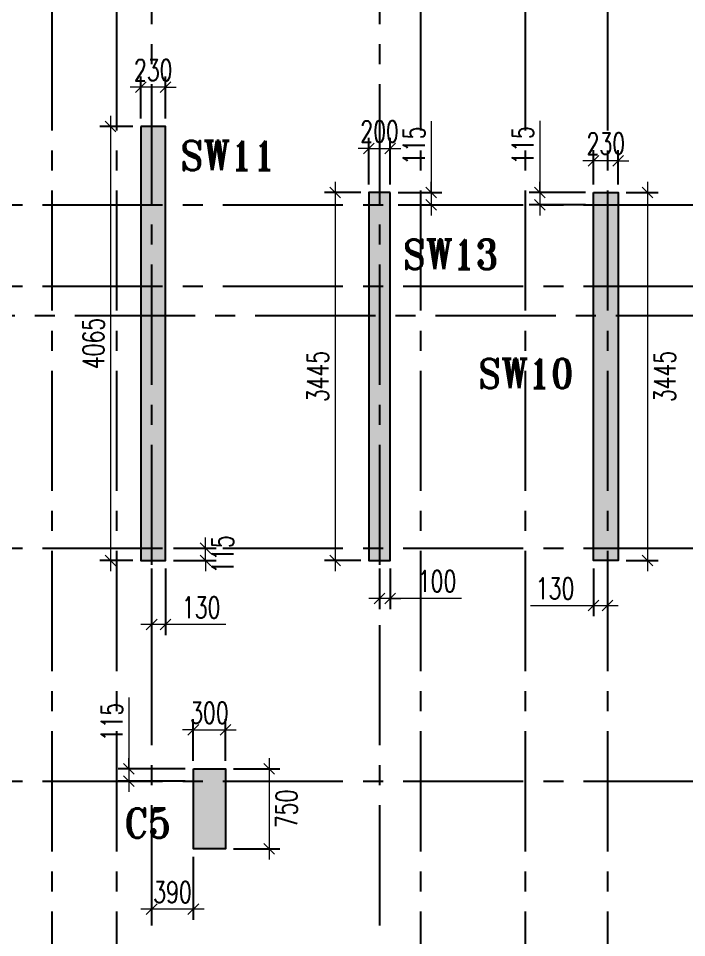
# Model space of a CAD drawing. Header units: millimetres. Extents: x 1363246 to 1691641, y -112430 to 78417.
# Drawn here: x 1422719 to 1428971, y -26479 to -17873 of the extents above; entities that cross this region are included whole.
import ezdxf

# ---------------------------------------------------------------- set-up
doc = ezdxf.new("R2010")
doc.units = ezdxf.units.MM
doc.header["$LTSCALE"] = 500
doc.header["$MEASUREMENT"] = 0
doc.header["$PDMODE"] = 34
for name, pattern in [('CONTINOUS', [0]), ('DASHDOT', [1, 0.5, -0.25, 0, -0.25]), ('Site$0$CENTER2', [1.125, 0.75, -0.125, 0.125, -0.125])]:
    doc.linetypes.add(name, pattern=pattern)
doc.layers.get('Defpoints').update_dxf_attribs({"lineweight": 0})
for name, color, linetype, lineweight in [('COL. NO.', 1, 'DASHDOT', 15), ('CUT OUT', 1, 'Continuous', 13), ('dim-M', 1, 'Continuous', 15), ('TOWER COL HATCH', 253, 'Continuous', 20)]:
    doc.layers.add(name, color=color, linetype=linetype, lineweight=lineweight)
for name, color, linetype in [('GLASS', 5, 'Continuous'), ('GRID', 7, 'Continuous'), ('TOWER AREA COLUMN.', 6, 'Continuous')]:
    doc.layers.add(name, color=color, linetype=linetype)
doc.styles.add('2MM', font='romans.shx', dxfattribs={"width": 0.7})
doc.styles.add('ROMANT', font='romant__.ttf', dxfattribs={"width": 0.9, "height": 600})
doc.dimstyles.new('RAJESH', dxfattribs={"dimtxt": 200, "dimasz": 180, "dimexe": 100, "dimexo": 250, "dimgap": 50, "dimtad": 2, "dimdec": 0, "dimzin": 1, "dimdsep": 46, "dimtxsty": '2MM', "dimblk": 'OBLIQUE', "dimcen": 0, "dimdle": 100, "dimclrd": 1, "dimclre": 1, "dimclrt": 3, "dimadec": 0, "dimazin": 0, "dimtfac": 1, "dimtdec": 0, "dimtix": 1, "dimtmove": 2, "dimatfit": 3, "dimfxl": 0, "dimtolj": 1, "dimlwd": -1, "dimarcsym": 0})

# ---------------------------------------------------------------- blocks, each defined once
blk = doc.blocks.new('EEE')
at = {"layer": 'GRID', "color": 16, "linetype": 'Site$0$CENTER2', "ltscale": 3}
for points in [[(1423030.6, 258923.2), (1423030.6, 223711.9)], [(1423635.6, 258923.2), (1423635.6, 223711.9)], [(1424487.3, 258923.2), (1423965.6, 258229.8), (1423965.6, 223711.9)], [(1425576.4, 258923.2), (1426098.1, 258229.8), (1426098.1, 223711.9)], [(1426480.6, 258923.2), (1426480.6, 223711.9)], [(1427460.6, 258923.2), (1427460.6, 223711.9)], [(1428230.6, 258923.2), (1428230.6, 223711.9)], [(1363880.9, 238538.8), (1442964.5, 238538.8)], [(1363880.9, 237778.8), (1442964.5, 237778.8)], [(1363880.9, 236875.5), (1364185.2, 237504), (1442964.5, 237504)], [(1363880.9, 235324.1), (1442964.5, 235324.1)], [(1363880.9, 233143.8), (1442964.5, 233143.8)]]:
    blk.add_lwpolyline(points, dxfattribs=at)
blk = doc.blocks.new('3tgra')
at = {"layer": 'TOWER COL HATCH'}
h = blk.add_hatch(color=253, dxfattribs=at)
h.dxf.hatch_style = 1
h.paths.add_polyline_path([(1383875.6, 78731.7), (1383875.6, 74666.6), (1383645.6, 74666.6), (1383645.6, 77881.7), (1383645.6, 78111.7), (1383645.6, 78731.7)])
h = blk.add_hatch(color=253, dxfattribs=at)
h.dxf.hatch_style = 1
h.paths.add_polyline_path([(1379640.6, 78111.7), (1379410.6, 78111.7), (1379410.6, 74666.6), (1379640.6, 74666.6), (1379640.6, 77881.7)])
h = blk.add_hatch(color=253, dxfattribs=at)
h.dxf.hatch_style = 1
h.paths.add_polyline_path([(1381543.1, 78111.7), (1381743.1, 78111.7), (1381743.1, 77881.7), (1381743.1, 74666.6), (1381543.1, 74666.6), (1381543.1, 77881.7)])
h = blk.add_hatch(color=253, dxfattribs=at)
h.dxf.hatch_style = 1
h.paths.add_polyline_path([(1383385.7, 72716.8), (1383085.7, 72716.8), (1383085.7, 71966.8), (1383385.7, 71966.8)])
at = {"layer": 'TOWER AREA COLUMN.', "color": 4}
for points in [[(1383875.6, 78731.7), (1383875.6, 74666.6), (1383645.6, 74666.6), (1383645.6, 77881.7), (1383645.6, 77881.7), (1383645.6, 78111.7), (1383645.6, 78111.7), (1383645.6, 78731.7), (1383875.6, 78731.7)], [(1379640.6, 78111.7), (1379410.6, 78111.7), (1379410.6, 74666.6), (1379640.6, 74666.6), (1379640.6, 77881.7), (1379640.6, 77881.7), (1379640.6, 78111.7)], [(1381543.1, 78111.7), (1381743.1, 78111.7), (1381743.1, 77881.7), (1381743.1, 77881.7), (1381743.1, 74666.6), (1381543.1, 74666.6), (1381543.1, 77881.7), (1381543.1, 77881.7), (1381543.1, 78111.7)]]:
    blk.add_lwpolyline(points, dxfattribs=at)
blk.add_lwpolyline([(1383385.7, 72716.8), (1383085.7, 72716.8), (1383085.7, 71966.8), (1383385.7, 71966.8)], close=True, dxfattribs=at)
blk = doc.blocks.new('_Oblique')
at = {"color": 0, "linetype": 'ByBlock', "lineweight": -2}
blk.add_line((-0.5, -0.5), (0.5, 0.5), dxfattribs=at)
blk = doc.blocks.new('*D670')
at = {"layer": 'Defpoints', "color": 0, "ltscale": 100, "transparency": 16777216}
for p in [(1428100.6, -19205.8), (1428100.6, -19503.8), (1428330.6, -19503.8)]:
    blk.add_point(p, dxfattribs=at)
at = {"layer": 'dim-M', "color": 1, "lineweight": -2, "ltscale": 100, "transparency": 16777216}
for p, q in [((1428100.6, -19428.8), (1428100.6, -19105.8)), ((1428330.6, -19428.8), (1428330.6, -19105.8))]:
    blk.add_line(p, q, dxfattribs=at)
at = {"layer": 'dim-M', "color": 1, "ltscale": 100, "transparency": 16777216}
for p, q in [((1428100.6, -19205.8), (1428000.6, -19205.8)), ((1428330.6, -19205.8), (1428100.6, -19205.8)), ((1428330.6, -19205.8), (1428430.6, -19205.8))]:
    blk.add_line(p, q, dxfattribs=at)
at = {"layer": 'dim-M', "color": 1, "ltscale": 100, "transparency": 16777216, "xscale": 100, "yscale": 100, "zscale": 100}
blk.add_blockref('_Oblique', (1428100.6, -19205.8), dxfattribs=at)
at = {"layer": 'dim-M', "color": 1, "ltscale": 100, "transparency": 16777216, "xscale": 100, "yscale": 100, "zscale": 100, "rotation": 180}
blk.add_blockref('_Oblique', (1428330.6, -19205.8), dxfattribs=at)
at = {"layer": 'dim-M', "color": 3, "ltscale": 100, "transparency": 16777216, "insert": (1428215.6, -19045.8), "char_height": 200, "attachment_point": 5, "style": '2MM'}
blk.add_mtext('\\A1;230', dxfattribs=at)
blk = doc.blocks.new('*D671')
at = {"layer": 'Defpoints', "color": 0, "ltscale": 100, "transparency": 16777216}
for p in [(1428330.6, -19503.8), (1428330.6, -22948.9), (1428606.5, -22948.9)]:
    blk.add_point(p, dxfattribs=at)
at = {"layer": 'dim-M', "color": 1, "ltscale": 100, "transparency": 16777216}
blk.add_line((1428606.5, -19403.8), (1428606.5, -23048.9), dxfattribs=at)
at = {"layer": 'dim-M', "color": 1, "lineweight": -2, "ltscale": 100, "transparency": 16777216}
for p, q in [((1428405.6, -19503.8), (1428706.5, -19503.8)), ((1428405.6, -22948.9), (1428706.5, -22948.9))]:
    blk.add_line(p, q, dxfattribs=at)
at = {"layer": 'dim-M', "color": 1, "ltscale": 100, "transparency": 16777216, "xscale": 100, "yscale": 100, "zscale": 100}
for p, rotation in [((1428606.5, -19503.8), 90), ((1428606.5, -22948.9), 270)]:
    blk.add_blockref('_Oblique', p, dxfattribs=dict(at, rotation=rotation))
at = {"layer": 'dim-M', "color": 3, "ltscale": 100, "transparency": 16777216, "insert": (1428766.5, -21226.3), "char_height": 200, "attachment_point": 5, "rotation": 90, "style": '2MM'}
blk.add_mtext('\\A1;3445', dxfattribs=at)
blk = doc.blocks.new('*D672')
at = {"layer": 'Defpoints', "color": 0, "ltscale": 100, "transparency": 16777216}
for p in [(1428100.6, -19503.8), (1427598.5, -19618.8), (1428100.6, -19618.8)]:
    blk.add_point(p, dxfattribs=at)
at = {"layer": 'dim-M', "color": 1, "ltscale": 100, "transparency": 16777216}
for p, q in [((1427598.5, -18833.2), (1427598.5, -19503.8)), ((1427598.5, -19503.8), (1427598.5, -19403.8)), ((1427598.5, -19503.8), (1427598.5, -19618.8)), ((1427598.5, -19503.8), (1427598.5, -19618.8)), ((1427598.5, -19618.8), (1427598.5, -19718.8))]:
    blk.add_line(p, q, dxfattribs=at)
at = {"layer": 'dim-M', "color": 1, "lineweight": -2, "ltscale": 100, "transparency": 16777216}
for p, q in [((1428025.6, -19503.8), (1427498.5, -19503.8)), ((1428025.6, -19618.8), (1427498.5, -19618.8))]:
    blk.add_line(p, q, dxfattribs=at)
at = {"layer": 'dim-M', "color": 1, "ltscale": 100, "transparency": 16777216, "xscale": 100, "yscale": 100, "zscale": 100}
for p, rotation in [((1427598.5, -19503.8), 270), ((1427598.5, -19618.8), 90)]:
    blk.add_blockref('_Oblique', p, dxfattribs=dict(at, rotation=rotation))
at = {"layer": 'dim-M', "color": 3, "ltscale": 100, "transparency": 16777216, "insert": (1427438.5, -19063.2), "char_height": 200, "attachment_point": 5, "rotation": 90, "style": '2MM'}
blk.add_mtext('\\A1;115', dxfattribs=at)
blk = doc.blocks.new('*D673')
at = {"layer": 'Defpoints', "color": 0, "ltscale": 100, "transparency": 16777216}
for p in [(1428100.6, -22948.9), (1428230.6, -22948.9), (1428230.6, -23370.7)]:
    blk.add_point(p, dxfattribs=at)
at = {"layer": 'dim-M', "color": 1, "lineweight": -2, "ltscale": 100, "transparency": 16777216}
for p, q in [((1428100.6, -23023.9), (1428100.6, -23470.7)), ((1428230.6, -23023.9), (1428230.6, -23470.7))]:
    blk.add_line(p, q, dxfattribs=at)
at = {"layer": 'dim-M', "color": 1, "ltscale": 100, "transparency": 16777216}
for p, q in [((1427510.1, -23370.7), (1428100.6, -23370.7)), ((1428000.6, -23370.7), (1428330.6, -23370.7))]:
    blk.add_line(p, q, dxfattribs=at)
at = {"layer": 'dim-M', "color": 1, "ltscale": 100, "transparency": 16777216, "xscale": 100, "yscale": 100, "zscale": 100, "rotation": 180}
blk.add_blockref('_Oblique', (1428100.6, -23370.7), dxfattribs=at)
at = {"layer": 'dim-M', "color": 1, "ltscale": 100, "transparency": 16777216, "xscale": 100, "yscale": 100, "zscale": 100}
blk.add_blockref('_Oblique', (1428230.6, -23370.7), dxfattribs=at)
at = {"layer": 'dim-M', "color": 3, "ltscale": 100, "transparency": 16777216, "insert": (1427740.1, -23210.7), "char_height": 200, "attachment_point": 5, "style": '2MM'}
blk.add_mtext('\\A1;130', dxfattribs=at)
blk = doc.blocks.new('*D674')
at = {"layer": 'Defpoints', "color": 0, "ltscale": 100, "transparency": 16777216}
for p in [(1426198.1, -19091), (1425998.1, -19503.8), (1426198.1, -19503.8)]:
    blk.add_point(p, dxfattribs=at)
at = {"layer": 'dim-M', "color": 1, "lineweight": -2, "ltscale": 100, "transparency": 16777216}
for p, q in [((1425998.1, -19428.8), (1425998.1, -18991)), ((1426198.1, -19428.8), (1426198.1, -18991))]:
    blk.add_line(p, q, dxfattribs=at)
at = {"layer": 'dim-M', "color": 1, "ltscale": 100, "transparency": 16777216}
for p, q in [((1425998.1, -19091), (1425898.1, -19091)), ((1425998.1, -19091), (1426198.1, -19091)), ((1426198.1, -19091), (1426298.1, -19091))]:
    blk.add_line(p, q, dxfattribs=at)
at = {"layer": 'dim-M', "color": 1, "ltscale": 100, "transparency": 16777216, "xscale": 100, "yscale": 100, "zscale": 100}
blk.add_blockref('_Oblique', (1425998.1, -19091), dxfattribs=at)
at = {"layer": 'dim-M', "color": 1, "ltscale": 100, "transparency": 16777216, "xscale": 100, "yscale": 100, "zscale": 100, "rotation": 180}
blk.add_blockref('_Oblique', (1426198.1, -19091), dxfattribs=at)
at = {"layer": 'dim-M', "color": 3, "ltscale": 100, "transparency": 16777216, "insert": (1426098.1, -18931), "char_height": 200, "attachment_point": 5, "style": '2MM'}
blk.add_mtext('\\A1;200', dxfattribs=at)
blk = doc.blocks.new('*D675')
at = {"layer": 'Defpoints', "color": 0, "ltscale": 100, "transparency": 16777216}
for p in [(1426198.1, -19503.8), (1426198.1, -19618.8), (1426580.6, -19618.8)]:
    blk.add_point(p, dxfattribs=at)
at = {"layer": 'dim-M', "color": 1, "ltscale": 100, "transparency": 16777216}
for p, q in [((1426580.6, -18834.6), (1426580.6, -19503.8)), ((1426580.6, -19503.8), (1426580.6, -19403.8)), ((1426580.6, -19503.8), (1426580.6, -19618.8)), ((1426580.6, -19503.8), (1426580.6, -19618.8)), ((1426580.6, -19618.8), (1426580.6, -19718.8))]:
    blk.add_line(p, q, dxfattribs=at)
at = {"layer": 'dim-M', "color": 1, "lineweight": -2, "ltscale": 100, "transparency": 16777216}
for p, q in [((1426273.1, -19503.8), (1426680.6, -19503.8)), ((1426273.1, -19618.8), (1426680.6, -19618.8))]:
    blk.add_line(p, q, dxfattribs=at)
at = {"layer": 'dim-M', "color": 1, "ltscale": 100, "transparency": 16777216, "xscale": 100, "yscale": 100, "zscale": 100}
for p, rotation in [((1426580.6, -19503.8), 270), ((1426580.6, -19618.8), 90)]:
    blk.add_blockref('_Oblique', p, dxfattribs=dict(at, rotation=rotation))
at = {"layer": 'dim-M', "color": 3, "ltscale": 100, "transparency": 16777216, "insert": (1426420.6, -19064.6), "char_height": 200, "attachment_point": 5, "rotation": 90, "style": '2MM'}
blk.add_mtext('\\A1;115', dxfattribs=at)
blk = doc.blocks.new('*D676')
at = {"layer": 'Defpoints', "color": 0, "ltscale": 100, "transparency": 16777216}
for p in [(1425998.1, -19503.8), (1425681.5, -22948.9), (1425998.1, -22948.9)]:
    blk.add_point(p, dxfattribs=at)
at = {"layer": 'dim-M', "color": 1, "ltscale": 100, "transparency": 16777216}
blk.add_line((1425681.5, -19403.8), (1425681.5, -23048.9), dxfattribs=at)
at = {"layer": 'dim-M', "color": 1, "lineweight": -2, "ltscale": 100, "transparency": 16777216}
for p, q in [((1425923.1, -19503.8), (1425581.5, -19503.8)), ((1425923.1, -22948.9), (1425581.5, -22948.9))]:
    blk.add_line(p, q, dxfattribs=at)
at = {"layer": 'dim-M', "color": 1, "ltscale": 100, "transparency": 16777216, "xscale": 100, "yscale": 100, "zscale": 100}
for p, rotation in [((1425681.5, -19503.8), 90), ((1425681.5, -22948.9), 270)]:
    blk.add_blockref('_Oblique', p, dxfattribs=dict(at, rotation=rotation))
at = {"layer": 'dim-M', "color": 3, "ltscale": 100, "transparency": 16777216, "insert": (1425521.5, -21226.3), "char_height": 200, "attachment_point": 5, "rotation": 90, "style": '2MM'}
blk.add_mtext('\\A1;3445', dxfattribs=at)
blk = doc.blocks.new('*D677')
at = {"layer": 'Defpoints', "color": 0, "ltscale": 100, "transparency": 16777216}
for p in [(1426098.1, -22948.9), (1426198.1, -22948.9), (1426098.1, -23302.8)]:
    blk.add_point(p, dxfattribs=at)
at = {"layer": 'dim-M', "color": 1, "lineweight": -2, "ltscale": 100, "transparency": 16777216}
for p, q in [((1426098.1, -23023.9), (1426098.1, -23402.8)), ((1426198.1, -23023.9), (1426198.1, -23402.8))]:
    blk.add_line(p, q, dxfattribs=at)
at = {"layer": 'dim-M', "color": 1, "ltscale": 100, "transparency": 16777216}
for p, q in [((1426098.1, -23302.8), (1425998.1, -23302.8)), ((1426198.1, -23302.8), (1426098.1, -23302.8)), ((1426198.1, -23302.8), (1426098.1, -23302.8)), ((1426198.1, -23302.8), (1426298.1, -23302.8)), ((1426866.3, -23302.8), (1426198.1, -23302.8))]:
    blk.add_line(p, q, dxfattribs=at)
at = {"layer": 'dim-M', "color": 1, "ltscale": 100, "transparency": 16777216, "xscale": 100, "yscale": 100, "zscale": 100}
blk.add_blockref('_Oblique', (1426098.1, -23302.8), dxfattribs=at)
at = {"layer": 'dim-M', "color": 1, "ltscale": 100, "transparency": 16777216, "xscale": 100, "yscale": 100, "zscale": 100, "rotation": 180}
blk.add_blockref('_Oblique', (1426198.1, -23302.8), dxfattribs=at)
at = {"layer": 'dim-M', "color": 3, "ltscale": 100, "transparency": 16777216, "insert": (1426636.3, -23142.8), "char_height": 200, "attachment_point": 5, "style": '2MM'}
blk.add_mtext('\\A1;100', dxfattribs=at)
blk = doc.blocks.new('*D678')
at = {"layer": 'Defpoints', "color": 0, "ltscale": 100, "transparency": 16777216}
for p in [(1423865.6, -18517), (1423865.6, -18883.8), (1424095.6, -18883.8)]:
    blk.add_point(p, dxfattribs=at)
at = {"layer": 'dim-M', "color": 1, "lineweight": -2, "ltscale": 100, "transparency": 16777216}
for p, q in [((1423865.6, -18808.8), (1423865.6, -18417)), ((1424095.6, -18808.8), (1424095.6, -18417))]:
    blk.add_line(p, q, dxfattribs=at)
at = {"layer": 'dim-M', "color": 1, "ltscale": 100, "transparency": 16777216}
for p, q in [((1423865.6, -18517), (1423765.6, -18517)), ((1424095.6, -18517), (1423865.6, -18517)), ((1424095.6, -18517), (1424195.6, -18517))]:
    blk.add_line(p, q, dxfattribs=at)
at = {"layer": 'dim-M', "color": 1, "ltscale": 100, "transparency": 16777216, "xscale": 100, "yscale": 100, "zscale": 100}
blk.add_blockref('_Oblique', (1423865.6, -18517), dxfattribs=at)
at = {"layer": 'dim-M', "color": 1, "ltscale": 100, "transparency": 16777216, "xscale": 100, "yscale": 100, "zscale": 100, "rotation": 180}
blk.add_blockref('_Oblique', (1424095.6, -18517), dxfattribs=at)
at = {"layer": 'dim-M', "color": 3, "ltscale": 100, "transparency": 16777216, "insert": (1423980.6, -18357), "char_height": 200, "attachment_point": 5, "style": '2MM'}
blk.add_mtext('\\A1;230', dxfattribs=at)
blk = doc.blocks.new('*D679')
at = {"layer": 'Defpoints', "color": 0, "ltscale": 100, "transparency": 16777216}
for p in [(1423865.6, -18883.8), (1423581.1, -22948.9), (1423865.6, -22948.9)]:
    blk.add_point(p, dxfattribs=at)
at = {"layer": 'dim-M', "color": 1, "ltscale": 100, "transparency": 16777216}
blk.add_line((1423581.1, -18783.8), (1423581.1, -23048.9), dxfattribs=at)
at = {"layer": 'dim-M', "color": 1, "lineweight": -2, "ltscale": 100, "transparency": 16777216}
for p, q in [((1423790.6, -18883.8), (1423481.1, -18883.8)), ((1423790.6, -22948.9), (1423481.1, -22948.9))]:
    blk.add_line(p, q, dxfattribs=at)
at = {"layer": 'dim-M', "color": 1, "ltscale": 100, "transparency": 16777216, "xscale": 100, "yscale": 100, "zscale": 100}
for p, rotation in [((1423581.1, -18883.8), 90), ((1423581.1, -22948.9), 270)]:
    blk.add_blockref('_Oblique', p, dxfattribs=dict(at, rotation=rotation))
at = {"layer": 'dim-M', "color": 3, "ltscale": 100, "transparency": 16777216, "insert": (1423421.1, -20916.3), "char_height": 200, "attachment_point": 5, "rotation": 90, "style": '2MM'}
blk.add_mtext('\\A1;4065', dxfattribs=at)
blk = doc.blocks.new('*D680')
at = {"layer": 'Defpoints', "color": 0, "ltscale": 100, "transparency": 16777216}
for p in [(1424095.6, -22833.5), (1424470.2, -22833.5), (1424095.6, -22948.9)]:
    blk.add_point(p, dxfattribs=at)
at = {"layer": 'dim-M', "color": 1, "ltscale": 100, "transparency": 16777216}
for p, q in [((1424470.2, -22833.5), (1424470.2, -22733.5)), ((1424470.2, -22948.9), (1424470.2, -22833.5)), ((1424470.2, -22948.9), (1424470.2, -23048.9))]:
    blk.add_line(p, q, dxfattribs=at)
at = {"layer": 'dim-M', "color": 1, "lineweight": -2, "ltscale": 100, "transparency": 16777216}
for p, q in [((1424170.6, -22833.5), (1424570.2, -22833.5)), ((1424170.6, -22948.9), (1424570.2, -22948.9))]:
    blk.add_line(p, q, dxfattribs=at)
at = {"layer": 'dim-M', "color": 1, "ltscale": 100, "transparency": 16777216, "xscale": 100, "yscale": 100, "zscale": 100}
for p, rotation in [((1424470.2, -22833.5), 270), ((1424470.2, -22948.9), 90)]:
    blk.add_blockref('_Oblique', p, dxfattribs=dict(at, rotation=rotation))
at = {"layer": 'dim-M', "color": 3, "ltscale": 100, "transparency": 16777216, "insert": (1424630.2, -22891.2), "char_height": 200, "attachment_point": 5, "rotation": 90, "style": '2MM'}
blk.add_mtext('\\A1;115', dxfattribs=at)
blk = doc.blocks.new('*D681')
at = {"layer": 'Defpoints', "color": 0, "ltscale": 100, "transparency": 16777216}
for p in [(1423965.6, -22948.9), (1424095.6, -22948.9), (1423965.6, -23549)]:
    blk.add_point(p, dxfattribs=at)
at = {"layer": 'dim-M', "color": 1, "lineweight": -2, "ltscale": 100, "transparency": 16777216}
for p, q in [((1423965.6, -23023.9), (1423965.6, -23649)), ((1424095.6, -23023.9), (1424095.6, -23649))]:
    blk.add_line(p, q, dxfattribs=at)
at = {"layer": 'dim-M', "color": 1, "ltscale": 100, "transparency": 16777216}
for p, q in [((1424195.6, -23549), (1423865.6, -23549)), ((1424658.8, -23549), (1424095.6, -23549))]:
    blk.add_line(p, q, dxfattribs=at)
at = {"layer": 'dim-M', "color": 1, "ltscale": 100, "transparency": 16777216, "xscale": 100, "yscale": 100, "zscale": 100, "rotation": 180}
blk.add_blockref('_Oblique', (1423965.6, -23549), dxfattribs=at)
at = {"layer": 'dim-M', "color": 1, "ltscale": 100, "transparency": 16777216, "xscale": 100, "yscale": 100, "zscale": 100}
blk.add_blockref('_Oblique', (1424095.6, -23549), dxfattribs=at)
at = {"layer": 'dim-M', "color": 3, "ltscale": 100, "transparency": 16777216, "insert": (1424428.8, -23389), "char_height": 200, "attachment_point": 5, "style": '2MM'}
blk.add_mtext('\\A1;130', dxfattribs=at)
blk = doc.blocks.new('*D748')
at = {"layer": 'Defpoints', "color": 0, "ltscale": 100, "transparency": 16777216}
for p in [(1424655.5, -24534.4), (1424355.5, -24898.7), (1424655.5, -24898.7)]:
    blk.add_point(p, dxfattribs=at)
at = {"layer": 'dim-M', "color": 1, "lineweight": -2, "ltscale": 100, "transparency": 16777216}
for p, q in [((1424355.5, -24823.7), (1424355.5, -24434.4)), ((1424655.5, -24823.7), (1424655.5, -24434.4))]:
    blk.add_line(p, q, dxfattribs=at)
at = {"layer": 'dim-M', "color": 1, "ltscale": 100, "transparency": 16777216}
for p, q in [((1424355.5, -24534.4), (1424255.5, -24534.4)), ((1424355.5, -24534.4), (1424655.5, -24534.4)), ((1424655.5, -24534.4), (1424755.5, -24534.4))]:
    blk.add_line(p, q, dxfattribs=at)
at = {"layer": 'dim-M', "color": 1, "ltscale": 100, "transparency": 16777216, "xscale": 100, "yscale": 100, "zscale": 100}
blk.add_blockref('_Oblique', (1424355.5, -24534.4), dxfattribs=at)
at = {"layer": 'dim-M', "color": 1, "ltscale": 100, "transparency": 16777216, "xscale": 100, "yscale": 100, "zscale": 100, "rotation": 180}
blk.add_blockref('_Oblique', (1424655.5, -24534.4), dxfattribs=at)
at = {"layer": 'dim-M', "color": 3, "ltscale": 100, "transparency": 16777216, "insert": (1424505.5, -24374.4), "char_height": 200, "attachment_point": 5, "style": '2MM'}
blk.add_mtext('\\A1;300', dxfattribs=at)
blk = doc.blocks.new('*D749')
at = {"layer": 'Defpoints', "color": 0, "ltscale": 100, "transparency": 16777216}
for p in [(1424655.5, -24898.7), (1424655.5, -25648.7), (1425066.3, -25648.7)]:
    blk.add_point(p, dxfattribs=at)
at = {"layer": 'dim-M', "color": 1, "ltscale": 100, "transparency": 16777216}
blk.add_line((1425066.3, -24798.7), (1425066.3, -25748.7), dxfattribs=at)
at = {"layer": 'dim-M', "color": 1, "lineweight": -2, "ltscale": 100, "transparency": 16777216}
for p, q in [((1424730.5, -24898.7), (1425166.3, -24898.7)), ((1424730.5, -25648.7), (1425166.3, -25648.7))]:
    blk.add_line(p, q, dxfattribs=at)
at = {"layer": 'dim-M', "color": 1, "ltscale": 100, "transparency": 16777216, "xscale": 100, "yscale": 100, "zscale": 100}
for p, rotation in [((1425066.3, -24898.7), 90), ((1425066.3, -25648.7), 270)]:
    blk.add_blockref('_Oblique', p, dxfattribs=dict(at, rotation=rotation))
at = {"layer": 'dim-M', "color": 3, "ltscale": 100, "transparency": 16777216, "insert": (1425226.3, -25273.7), "char_height": 200, "attachment_point": 5, "rotation": 90, "style": '2MM'}
blk.add_mtext('\\A1;750', dxfattribs=at)
blk = doc.blocks.new('*D750')
at = {"layer": 'Defpoints', "color": 0, "ltscale": 100, "transparency": 16777216}
for p in [(1424355.5, -24898.7), (1423753.2, -25013.7), (1424355.5, -25013.7)]:
    blk.add_point(p, dxfattribs=at)
at = {"layer": 'dim-M', "color": 1, "ltscale": 100, "transparency": 16777216}
for p, q in [((1423753.2, -24230.5), (1423753.2, -24898.7)), ((1423753.2, -24898.7), (1423753.2, -24798.7)), ((1423753.2, -24898.7), (1423753.2, -25013.7)), ((1423753.2, -24898.7), (1423753.2, -25013.7)), ((1423753.2, -25013.7), (1423753.2, -25113.7))]:
    blk.add_line(p, q, dxfattribs=at)
at = {"layer": 'dim-M', "color": 1, "lineweight": -2, "ltscale": 100, "transparency": 16777216}
for p, q in [((1424280.5, -24898.7), (1423653.2, -24898.7)), ((1424280.5, -25013.7), (1423653.2, -25013.7))]:
    blk.add_line(p, q, dxfattribs=at)
at = {"layer": 'dim-M', "color": 1, "ltscale": 100, "transparency": 16777216, "xscale": 100, "yscale": 100, "zscale": 100}
for p, rotation in [((1423753.2, -24898.7), 270), ((1423753.2, -25013.7), 90)]:
    blk.add_blockref('_Oblique', p, dxfattribs=dict(at, rotation=rotation))
at = {"layer": 'dim-M', "color": 3, "ltscale": 100, "transparency": 16777216, "insert": (1423593.2, -24460.5), "char_height": 200, "attachment_point": 5, "rotation": 90, "style": '2MM'}
blk.add_mtext('\\A1;115', dxfattribs=at)
blk = doc.blocks.new('*D764')
at = {"layer": 'Defpoints', "color": 0, "ltscale": 100, "transparency": 16777216}
for p in [(1424355.5, -25648.7), (1423965.6, -25765.5), (1423965.6, -26213.5)]:
    blk.add_point(p, dxfattribs=at)
at = {"layer": 'dim-M', "color": 1, "lineweight": -2, "ltscale": 100, "transparency": 16777216}
for p, q in [((1424355.5, -25723.7), (1424355.5, -26313.5)), ((1423965.6, -25840.5), (1423965.6, -26313.5))]:
    blk.add_line(p, q, dxfattribs=at)
at = {"layer": 'dim-M', "color": 1, "ltscale": 100, "transparency": 16777216}
blk.add_line((1424455.5, -26213.5), (1423865.6, -26213.5), dxfattribs=at)
at = {"layer": 'dim-M', "color": 1, "ltscale": 100, "transparency": 16777216, "xscale": 100, "yscale": 100, "zscale": 100, "rotation": 180}
blk.add_blockref('_Oblique', (1423965.6, -26213.5), dxfattribs=at)
at = {"layer": 'dim-M', "color": 1, "ltscale": 100, "transparency": 16777216, "xscale": 100, "yscale": 100, "zscale": 100}
blk.add_blockref('_Oblique', (1424355.5, -26213.5), dxfattribs=at)
at = {"layer": 'dim-M', "color": 3, "ltscale": 100, "transparency": 16777216, "insert": (1424160.6, -26053.5), "char_height": 200, "attachment_point": 5, "style": '2MM'}
blk.add_mtext('\\A1;390', dxfattribs=at)

msp = doc.modelspace()

# ---------------------------------------------------------------- block references
at = {"layer": 'CUT OUT', "color": 4, "xscale": -1}
msp.add_blockref('3tgra', (2807741.3, -97615.5), dxfattribs=at)
at = {"layer": 'GLASS', "color": 4}
msp.add_blockref('EEE', (0, -258157.5), dxfattribs=at)

# ---------------------------------------------------------------- texts
at = {"layer": 'COL. NO.', "color": 7, "linetype": 'CONTINOUS', "style": 'ROMANT', "width": 0.9}
for s, p in [('SW11', (1424236.2, -19294.9, 0)), ('SW13', (1426317.8, -20219.4, 0)), ('SW10', (1427022.6, -21334.7, 0))]:
    msp.add_text(s, height=275, dxfattribs=at).set_placement(p)
at = {"layer": 'COL. NO.', "color": 4, "linetype": 'CONTINOUS', "style": 'ROMANT', "width": 0.9}
msp.add_text('C5', height=275, dxfattribs=at).set_placement((1423710.6, -25544.1, 0))

# ---------------------------------------------------------------- dimensions: what is measured, and where the dimension line sits
at = {"layer": 'dim-M', "ltscale": 100}
for base, p1, p2, angle, picture, middle in [((1423865.6, -18517), (1424095.6, -18883.8), (1423865.6, -18883.8), 180, '*D678', (1423980.6, -18357)), ((1423581.1, -22948.9), (1423865.6, -18883.8), (1423865.6, -22948.9), 90, '*D679', (1423421.1, -20916.3)), ((1426198.1, -19091), (1425998.1, -19503.8), (1426198.1, -19503.8), 180, '*D674', (1426098.1, -18931)), ((1428100.6, -19205.8), (1428330.6, -19503.8), (1428100.6, -19503.8), 180, '*D670', (1428215.6, -19045.8)), ((1425681.5, -22948.9), (1425998.1, -19503.8), (1425998.1, -22948.9), 90, '*D676', (1425521.5, -21226.3)), ((1428606.5, -22948.9), (1428330.6, -19503.8), (1428330.6, -22948.9), 90, '*D671', (1428766.5, -21226.3)), ((1424470.2, -22833.5), (1424095.6, -22948.9), (1424095.6, -22833.5), 90, '*D680', (1424630.2, -22891.2)), ((1425066.3, -25648.7), (1424655.5, -24898.7), (1424655.5, -25648.7), 90, '*D749', (1425226.3, -25273.7))]:
    dim = msp.add_linear_dim(base=base, p1=p1, p2=p2, angle=angle, dimstyle='RAJESH', override={"dimasz": 100, "dimexo": 75, "dimgap": 60, "dimtmove": 1}, dxfattribs=at)
    dim.commit()
    dim.dimension.update_dxf_attribs({"geometry": picture, "text_midpoint": middle})
for base, p1, p2, angle, picture, middle in [((1426580.6, -19618.8), (1426198.1, -19503.8), (1426198.1, -19618.8), 90, '*D675', (1426740.6, -19064.6)), ((1427598.5, -19618.8), (1428100.6, -19503.8), (1428100.6, -19618.8), 90, '*D672', (1427598.5, -19063.2)), ((1423965.6, -23549), (1424095.6, -22948.9), (1423965.6, -22948.9), 180, '*D681', (1424428.8, -23687.7)), ((1426098.1, -23302.8), (1426198.1, -22948.9), (1426098.1, -22948.9), 180, '*D677', (1426636.3, -23373.4)), ((1428230.6, -23370.7), (1428100.6, -22948.9), (1428230.6, -22948.9), 180, '*D673', (1427740.1, -23415.2)), ((1423753.2, -25013.7), (1424355.5, -24898.7), (1424355.5, -25013.7), 90, '*D750', (1423717.9, -24460.5)), ((1423965.6, -26213.5), (1424355.5, -25648.7), (1423965.6, -25765.5), 180, '*D764', (1424160.6, -26213.5))]:
    dim = msp.add_linear_dim(base=base, p1=p1, p2=p2, angle=angle, dimstyle='RAJESH', override={"dimasz": 100, "dimexo": 75, "dimgap": 60, "dimtmove": 1}, dxfattribs=at)
    dim.commit()
    dim.dimension.update_dxf_attribs({"geometry": picture, "text_midpoint": middle, "dimtype": 160})
dim = msp.add_linear_dim(base=(1424655.5, -24534.4), p1=(1424355.5, -24898.7), p2=(1424655.5, -24898.7), dimstyle='RAJESH', override={"dimasz": 100, "dimexo": 75, "dimgap": 60, "dimtmove": 1}, dxfattribs=at)
dim.commit()
dim.dimension.update_dxf_attribs({"geometry": '*D748', "text_midpoint": (1424505.5, -24374.4)})

doc.saveas('drawing.dxf')
